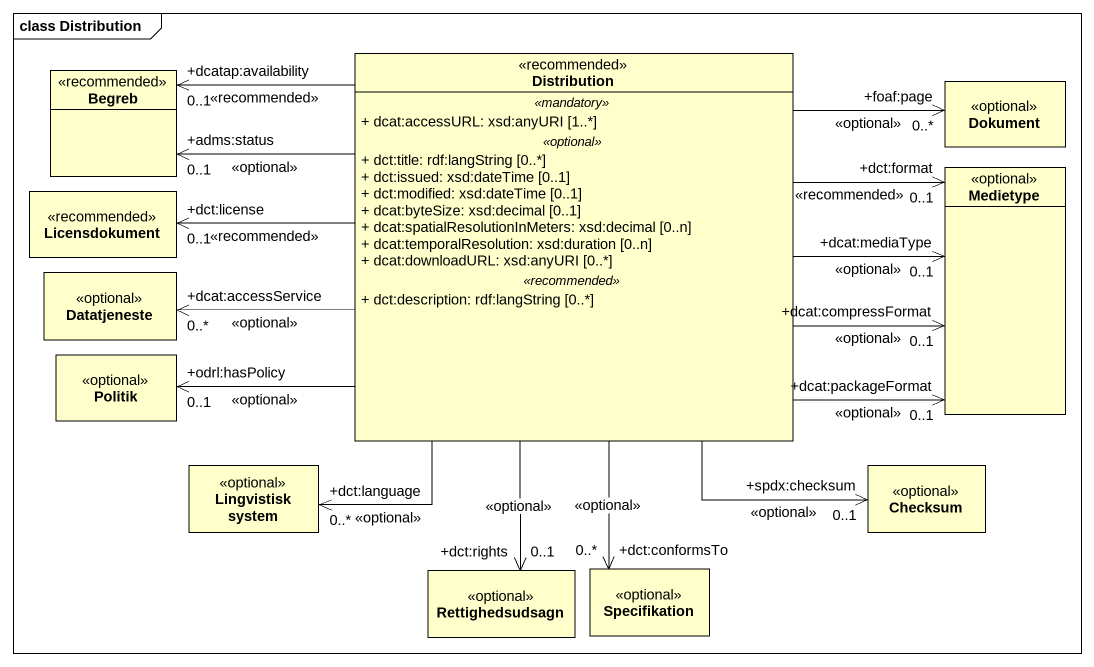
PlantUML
@startuml
mainframe class Distribution
hide circle
hide empty members
skinparam classAttributeIconSize 0
class Begreb <<recommended>>
class Distribution <<recommended>> {
  .. <<mandatory>> ..
  + dcat:accessURL: xsd:anyURI [1..*]
  .. <<optional>> ..
  + dct:title: rdf:langString [0..*]
  + dct:issued: xsd:dateTime [0..1]
  + dct:modified: xsd:dateTime [0..1]
  + dcat:byteSize: xsd:decimal [0..1]
  + dcat:spatialResolutionInMeters: xsd:decimal [0..n]
  + dcat:temporalResolution: xsd:duration [0..n]
  + dcat:downloadURL: xsd:anyURI [0..*]
  .. <<recommended>> ..
  + dct:description: rdf:langString [0..*]
}
class Dokument <<optional>>
class Licensdokument <<recommended>>
class Medietype <<optional>>
class Datatjeneste <<optional>>
class Politik <<optional>>
class "Lingvistisk system" as Lingvistisk_system <<optional>>
class Checksum <<optional>>
class Rettighedsudsagn <<optional>>
class Specifikation <<optional>>
Distribution -left-> "+dcatap:availability\n0..1" Begreb : <<recommended>>
Distribution -left-> "+adms:status\n0..1" Begreb : <<optional>>
Distribution -right-> "+foaf:page\n0..*" Dokument : <<optional>>
Distribution -left-> "+dct:license\n0..1" Licensdokument : <<recommended>>
Distribution -right-> "+dcat:mediaType\n0..1" Medietype : <<optional>>
Distribution -right-> "+dcat:compressFormat\n0..1" Medietype : <<optional>>
Distribution -right-> "+dct:format\n0..1" Medietype : <<recommended>>
Distribution -right-> "+dcat:packageFormat\n0..1" Medietype : <<optional>>
Distribution -left-> "+dcat:accessService\n0..*" Datatjeneste : <<optional>>
Distribution -left-> "+odrl:hasPolicy\n0..1" Politik : <<optional>>
Distribution --> "+dct:language\n0..*" Lingvistisk_system : <<optional>>
Distribution --> "+spdx:checksum\n0..1" Checksum : <<optional>>
Distribution --> "+dct:rights\n0..1" Rettighedsudsagn : <<optional>>
Distribution --> "+dct:conformsTo\n0..*" Specifikation : <<optional>>
@enduml
